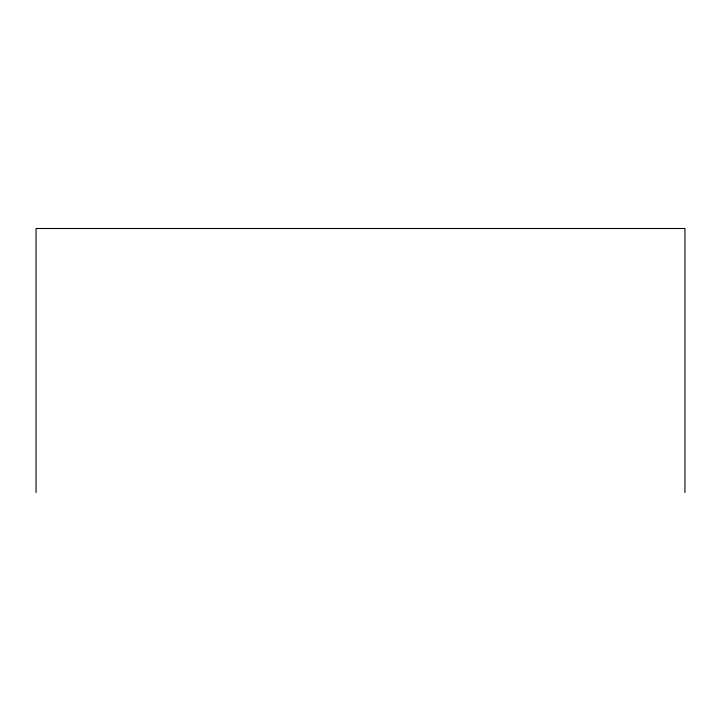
<?xml version="1.0" encoding="UTF-8"?>
<svg xmlns="http://www.w3.org/2000/svg" width="721" height="721" viewBox="0 0 721 721"><rect width="100%" height="100%" fill="white"/><g stroke="black" fill="none" stroke-linecap="round" stroke-linejoin="round"><path stroke-width="1.08" d="M684.95 492.497L684.95 228.503L36.05 228.503L36.05 492.497"/></g></svg>
